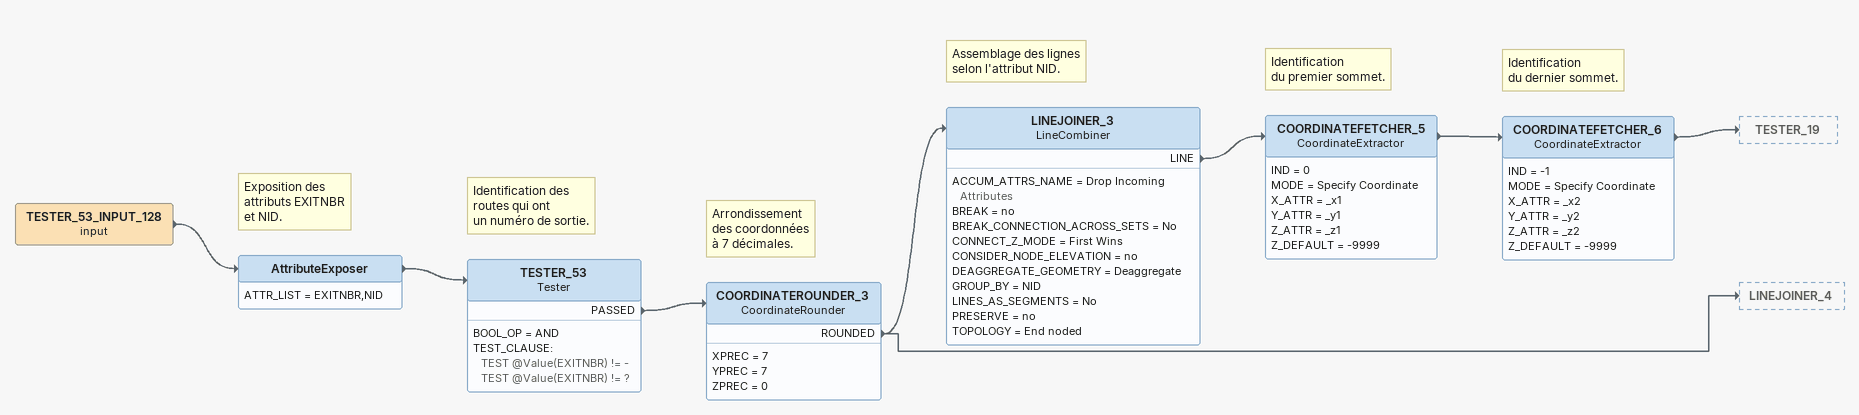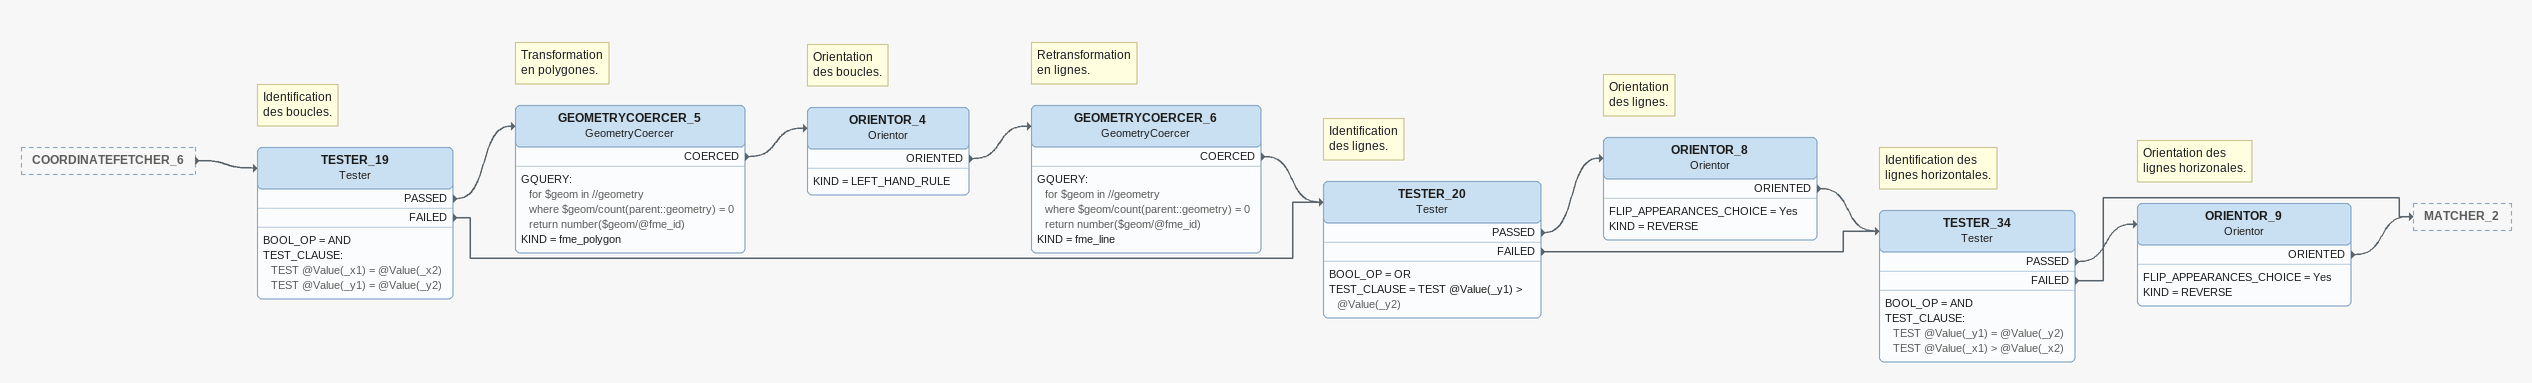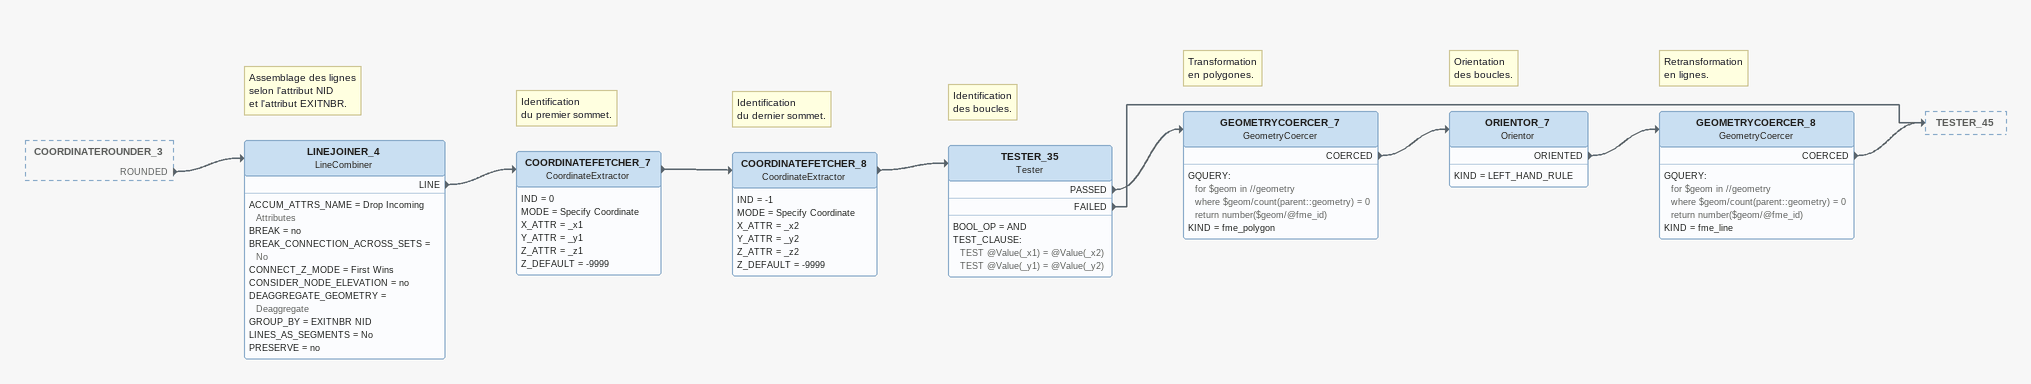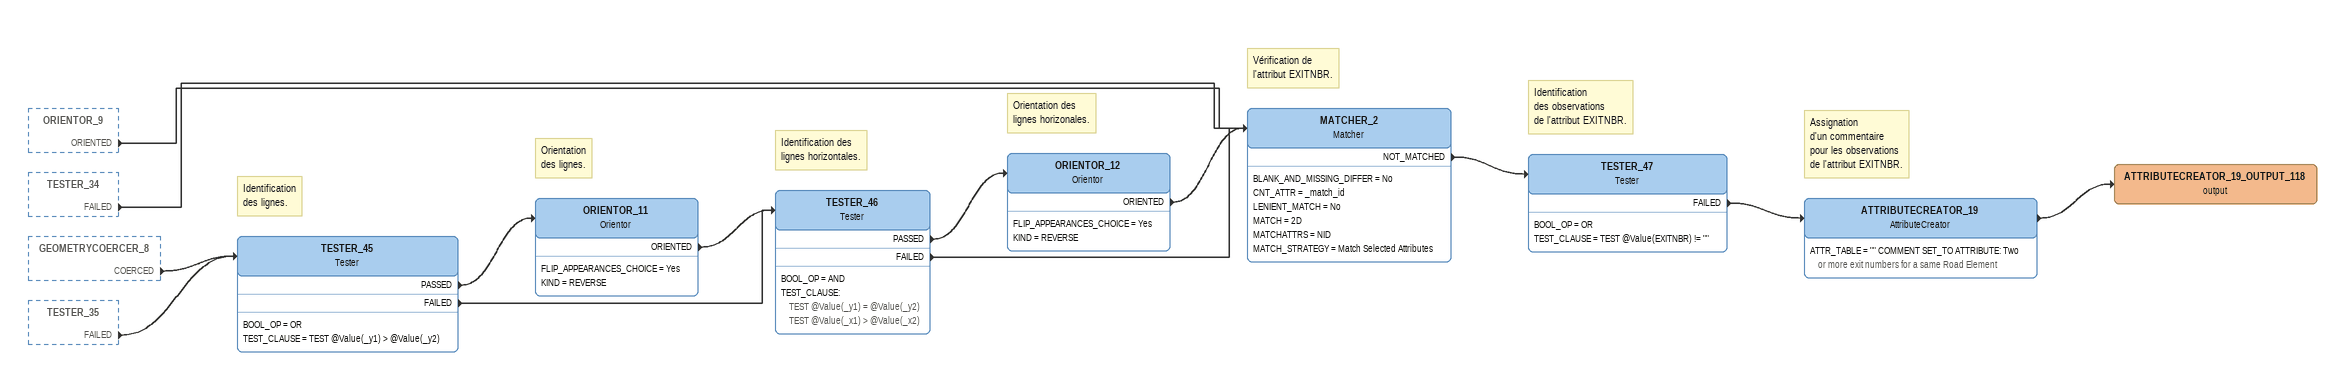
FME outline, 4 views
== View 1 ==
TESTER_53_INPUT_128 (input)
    -> AttributeExposer
Note: Exposition des / attributs EXITNBR / et NID.
AttributeExposer
    ATTR_LIST = EXITNBR,NID
    -> TESTER_53
Note: Identification des / routes qui ont / un numéro de sortie.
TESTER_53: Tester
    BOOL_OP = AND
    TEST_CLAUSE:
      TEST @Value(EXITNBR) != -
      TEST @Value(EXITNBR) != ?
    PASSED -> COORDINATEROUNDER_3
Note: Arrondissement / des coordonnées / à 7 décimales.
COORDINATEROUNDER_3: CoordinateRounder
    XPREC = 7
    YPREC = 7
    ZPREC = 0
    ROUNDED -> LINEJOINER_3
    ROUNDED -> LINEJOINER_4
Note: Assemblage des lignes / selon l'attribut NID.
LINEJOINER_3: LineCombiner
    ACCUM_ATTRS_NAME = Drop Incoming Attributes
    BREAK = no
    BREAK_CONNECTION_ACROSS_SETS = No
    CONNECT_Z_MODE = First Wins
    CONSIDER_NODE_ELEVATION = no
    DEAGGREGATE_GEOMETRY = Deaggregate
    GROUP_BY = NID
    LINES_AS_SEGMENTS = No
    PRESERVE = no
    TOPOLOGY = End noded
    LINE -> COORDINATEFETCHER_5
Note: Identification / du premier sommet.
COORDINATEFETCHER_5: CoordinateExtractor
    IND = 0
    MODE = Specify Coordinate
    X_ATTR = _x1
    Y_ATTR = _y1
    Z_ATTR = _z1
    Z_DEFAULT = -9999
    -> COORDINATEFETCHER_6
Note: Identification / du dernier sommet.
COORDINATEFETCHER_6: CoordinateExtractor
    IND = -1
    MODE = Specify Coordinate
    X_ATTR = _x2
    Y_ATTR = _y2
    Z_ATTR = _z2
    Z_DEFAULT = -9999
    -> TESTER_19

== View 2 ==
COORDINATEFETCHER_6 [outside]
    -> TESTER_19
Note: Identification / des boucles.
TESTER_19: Tester
    BOOL_OP = AND
    TEST_CLAUSE:
      TEST @Value(_x1) = @Value(_x2)
      TEST @Value(_y1) = @Value(_y2)
    PASSED -> GEOMETRYCOERCER_5
    FAILED -> TESTER_20
Note: Transformation / en polygones.
GEOMETRYCOERCER_5: GeometryCoercer
    GQUERY:
      for $geom in //geometry
      where $geom/count(parent::geometry) = 0
      return number($geom/@fme_id)
    KIND = fme_polygon
    COERCED -> ORIENTOR_4
Note: Orientation / des boucles.
ORIENTOR_4: Orientor
    KIND = LEFT_HAND_RULE
    ORIENTED -> GEOMETRYCOERCER_6
Note: Retransformation / en lignes.
GEOMETRYCOERCER_6: GeometryCoercer
    GQUERY:
      for $geom in //geometry
      where $geom/count(parent::geometry) = 0
      return number($geom/@fme_id)
    KIND = fme_line
    COERCED -> TESTER_20
Note: Identification / des lignes.
TESTER_20: Tester
    BOOL_OP = OR
    TEST_CLAUSE = TEST @Value(_y1) > @Value(_y2)
    PASSED -> ORIENTOR_8
    FAILED -> TESTER_34
Note: Orientation / des lignes.
ORIENTOR_8: Orientor
    FLIP_APPEARANCES_CHOICE = Yes
    KIND = REVERSE
    ORIENTED -> TESTER_34
Note: Identification des / lignes horizontales.
TESTER_34: Tester
    BOOL_OP = AND
    TEST_CLAUSE:
      TEST @Value(_y1) = @Value(_y2)
      TEST @Value(_x1) > @Value(_x2)
    PASSED -> ORIENTOR_9
    FAILED -> MATCHER_2
Note: Orientation des / lignes horizonales.
ORIENTOR_9: Orientor
    FLIP_APPEARANCES_CHOICE = Yes
    KIND = REVERSE
    ORIENTED -> MATCHER_2

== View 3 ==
COORDINATEROUNDER_3 [outside]
    ROUNDED -> LINEJOINER_4
Note: Assemblage des lignes / selon l'attribut NID / et l'attribut EXITNBR.
LINEJOINER_4: LineCombiner
    ACCUM_ATTRS_NAME = Drop Incoming Attributes
    BREAK = no
    BREAK_CONNECTION_ACROSS_SETS = No
    CONNECT_Z_MODE = First Wins
    CONSIDER_NODE_ELEVATION = no
    DEAGGREGATE_GEOMETRY = Deaggregate
    GROUP_BY = EXITNBR NID
    LINES_AS_SEGMENTS = No
    PRESERVE = no
    LINE -> COORDINATEFETCHER_7
Note: Identification / du premier sommet.
COORDINATEFETCHER_7: CoordinateExtractor
    IND = 0
    MODE = Specify Coordinate
    X_ATTR = _x1
    Y_ATTR = _y1
    Z_ATTR = _z1
    Z_DEFAULT = -9999
    -> COORDINATEFETCHER_8
Note: Identification / du dernier sommet.
COORDINATEFETCHER_8: CoordinateExtractor
    IND = -1
    MODE = Specify Coordinate
    X_ATTR = _x2
    Y_ATTR = _y2
    Z_ATTR = _z2
    Z_DEFAULT = -9999
    -> TESTER_35
Note: Identification / des boucles.
TESTER_35: Tester
    BOOL_OP = AND
    TEST_CLAUSE:
      TEST @Value(_x1) = @Value(_x2)
      TEST @Value(_y1) = @Value(_y2)
    PASSED -> GEOMETRYCOERCER_7
    FAILED -> TESTER_45
Note: Transformation / en polygones.
GEOMETRYCOERCER_7: GeometryCoercer
    GQUERY:
      for $geom in //geometry
      where $geom/count(parent::geometry) = 0
      return number($geom/@fme_id)
    KIND = fme_polygon
    COERCED -> ORIENTOR_7
Note: Orientation / des boucles.
ORIENTOR_7: Orientor
    KIND = LEFT_HAND_RULE
    ORIENTED -> GEOMETRYCOERCER_8
Note: Retransformation / en lignes.
GEOMETRYCOERCER_8: GeometryCoercer
    GQUERY:
      for $geom in //geometry
      where $geom/count(parent::geometry) = 0
      return number($geom/@fme_id)
    KIND = fme_line
    COERCED -> TESTER_45

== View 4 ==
ORIENTOR_9 [outside]
    ORIENTED -> MATCHER_2
TESTER_34 [outside]
    FAILED -> MATCHER_2
GEOMETRYCOERCER_8 [outside]
    COERCED -> TESTER_45
TESTER_35 [outside]
    FAILED -> TESTER_45
Note: Identification / des lignes.
TESTER_45: Tester
    BOOL_OP = OR
    TEST_CLAUSE = TEST @Value(_y1) > @Value(_y2)
    PASSED -> ORIENTOR_11
    FAILED -> TESTER_46
Note: Orientation / des lignes.
ORIENTOR_11: Orientor
    FLIP_APPEARANCES_CHOICE = Yes
    KIND = REVERSE
    ORIENTED -> TESTER_46
Note: Identification des / lignes horizontales.
TESTER_46: Tester
    BOOL_OP = AND
    TEST_CLAUSE:
      TEST @Value(_y1) = @Value(_y2)
      TEST @Value(_x1) > @Value(_x2)
    PASSED -> ORIENTOR_12
    FAILED -> MATCHER_2
Note: Orientation des / lignes horizonales.
ORIENTOR_12: Orientor
    FLIP_APPEARANCES_CHOICE = Yes
    KIND = REVERSE
    ORIENTED -> MATCHER_2
Note: Vérification de / l'attribut EXITNBR.
MATCHER_2: Matcher
    BLANK_AND_MISSING_DIFFER = No
    CNT_ATTR = _match_id
    LENIENT_MATCH = No
    MATCH = 2D
    MATCHATTRS = NID
    MATCH_STRATEGY = Match Selected Attributes
    NOT_MATCHED -> TESTER_47
Note: Identification / des observations / de l'attribut EXITNBR.
TESTER_47: Tester
    BOOL_OP = OR
    TEST_CLAUSE = TEST @Value(EXITNBR) != ""
    FAILED -> ATTRIBUTECREATOR_19
Note: Assignation / d'un commentaire / pour les observations / de l'attribut EXITNBR.
ATTRIBUTECREATOR_19: AttributeCreator
    ATTR_TABLE = "" COMMENT SET_TO ATTRIBUTE: Two or more exit numbers for a same Road Element
    -> ATTRIBUTECREATOR_19_OUTPUT_118 (output)
ATTRIBUTECREATOR_19_OUTPUT_118 (output)
